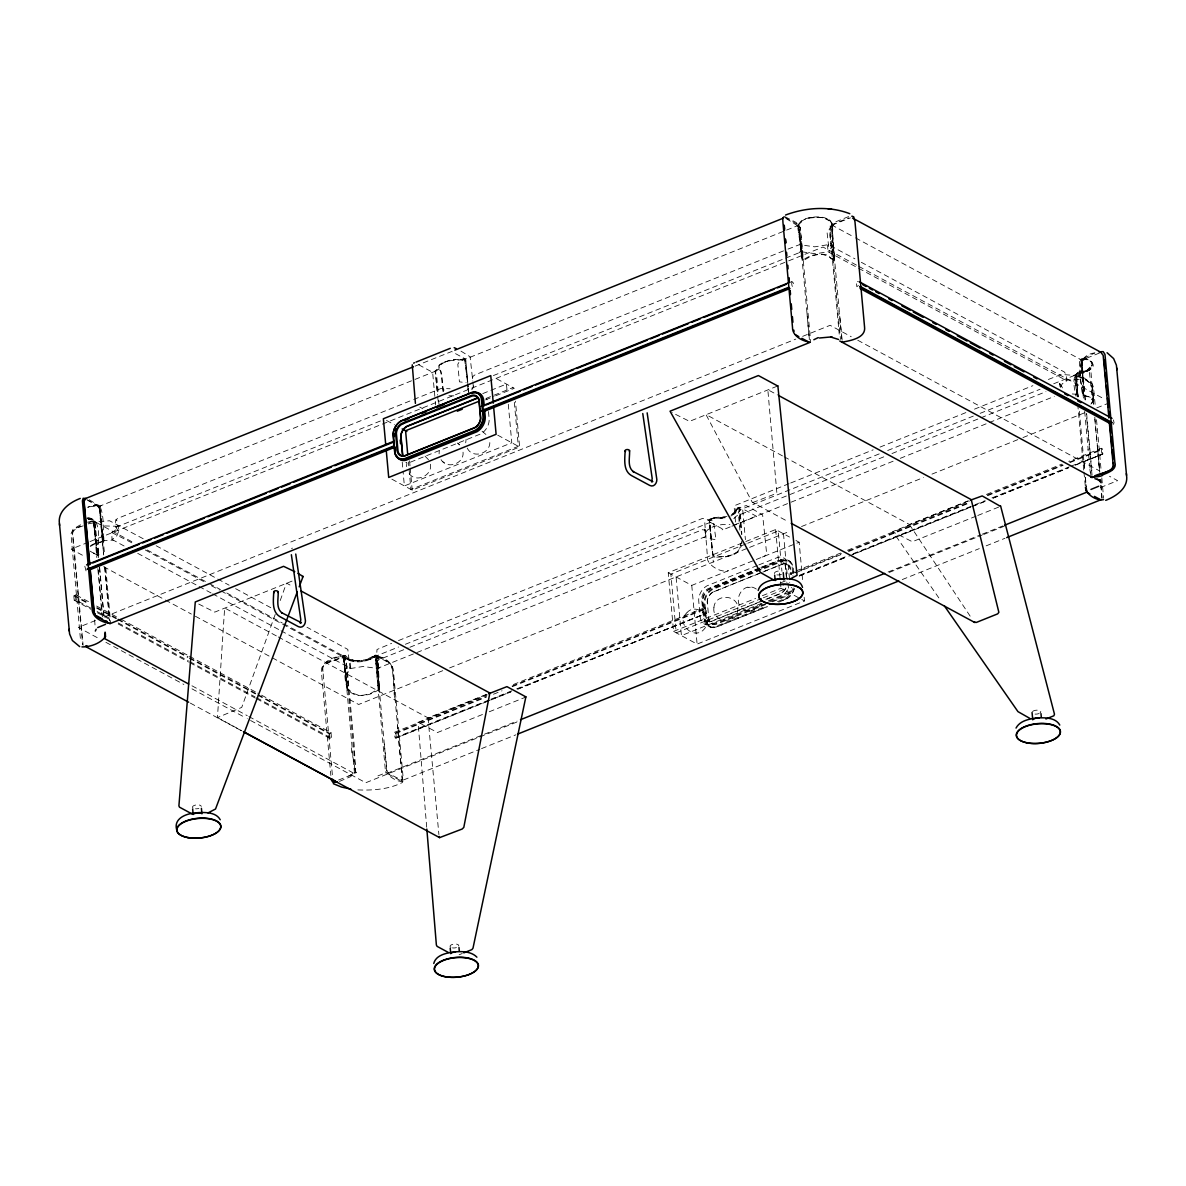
<?xml version="1.0" encoding="UTF-8"?>
<svg xmlns="http://www.w3.org/2000/svg" width="1186" height="1186" viewBox="0 0 1186 1186"><rect width="100%" height="100%" fill="white"/><g stroke="black" fill="none" stroke-linecap="round" stroke-linejoin="round"><path stroke-width="0.75" stroke-dasharray="5 3.75" d="M98.497 551.416C97.652 570.273 94.791 524.553 93.59 523.337L92.434 520.55L88.194 519.26M90.18 546.538L95.236 543.707L103.953 541.32C102.47 529.697 104.902 515.94 99.431 505.384L94.88 505.162A14.054 6.301 -4.9 0 0 89.306 506.585A15.225 6.923 -4.7 0 0 87.631 507.282M103.731 536.902L103.953 541.32M93.457 523.204L97.311 551.757L98.453 555.241L99.075 554.796C96.051 543.247 104.442 519.438 87.127 517.467M376.822 663.374L377.267 661.062L379.12 659.609L408.192 647.927M406.472 466.617L406.902 462.97M465.698 442.823L466.128 439.176M343.125 658.186C346.846 671.039 340.501 692.461 357.772 695.352A11.623 5.189 -5.2 0 0 363.168 695.53L368.802 694.507A16.604 7.412 -5.2 0 0 373.605 692.624L378.734 689.911L376.674 658.764L377.874 656.851L376.926 655.324L375.325 655.161L366.637 659.431M395.842 738.166C397.562 730.858 391.484 732.147 395.842 738.166L510.781 691.987M517.63 689.229L706.337 613.399L706.174 608.774L704.914 607.558L511.062 685.449M831.594 226.808L832.72 225.562M1075.302 465.149L1102.743 454.119L1102.268 448.931L1101.32 448.278L1068.734 461.369M472.399 378.734L472.917 376.392L474.949 374.88L786.303 249.772M118.57 531.536L116.51 536.472L111.988 539.437L111.795 532.544L116.45 529.401L118.17 525.235L118.57 531.536L115.931 527.236L115.472 522.151L115.917 519.839L117.755 518.386L412.016 400.156M735.869 508.675L735.083 511.952L735.869 508.675L739.263 507.267L740.005 508.171L741.858 534.486M736.654 510.039L735.75 512.619L732.444 515.065M833.521 256.072C836.397 275.864 830.778 243.916 833.135 225.414C829.77 216.193 818.384 216.089 810.157 217.587A15.225 6.938 -4.8 0 0 804.36 219.247A14.054 6.33 -5.1 0 0 800.535 221.649L797.526 225.844L802.492 260.06L804.316 260.045L811.298 255.998L818.325 254.486A10.941 4.877 -5.2 0 1 823.425 254.664L828.732 256.502A15.67 6.983 -5.2 0 1 830.882 258.652L833.773 259.793L834.307 255.613L832.261 227.653M99.416 508.231L101.032 505.562M1090.898 404.085L1092.632 402.425A11.623 5.189 -5.2 0 0 1093.047 399.904L1089.786 397.058L1083.011 394.908L1083.915 390.446L1081.81 362.486L1082.729 360.292C1084.656 355.711 1099.229 364.428 1090.468 369.395A15.848 7.072 -5.2 0 1 1085.931 371.87L1076.769 374.895L1078 396.999M88.461 601.643L75.43 594.616L73.814 595.832L74.214 600.205L75.934 600.086L90.581 608.003M331.013 732.711L329.411 733.941L330.227 738.567L331.517 738.196L331.013 732.711L257.762 693.128M473.451 385.895L473.021 387.881A19.391 8.658 -5.2 0 1 471.731 389.72M281.067 630.804L350.804 668.489L363.168 666.458L377.281 668.459L705.952 536.398L705.803 532.351A19.391 8.658 -5.2 0 1 707.983 529.638L712.86 526.821L719.576 524.983A19.391 8.658 -5.2 0 1 725.639 524.375L729.909 524.479M379.372 686.116L377.874 656.851L378.734 689.911M87.364 517.808L92.212 519.157L93.902 520.832L97.504 548.718M322.963 671.543C320.324 661.744 334.66 661.595 340.085 658.186C343.584 659.698 342.398 654.02 344.577 657.8C353.71 664.442 367.467 662.307 376.244 655.962L398.585 647.007M442.274 362.872L438.968 365.303L437.782 369.054L435.099 370.833L437.441 395.042M801.929 256.369L802.492 260.06L798.119 225.548L800.253 222.034L804.182 219.618A15.848 7.072 -5.2 0 1 810.112 217.898L819.734 217.29L825.738 218.254M437.382 391.795L435.47 370.803L438.331 368.92L439.517 365.184L442.689 362.812L449.954 360.203L455.691 359.566M439.265 450.873L439.087 453.838M1101.809 498.224L1100.816 485.519M90.596 545.634L91.841 544.848A16.604 7.412 -5.2 0 1 96.57 542.921L103.375 541.29L99.328 508.913L97.771 505.488L89.113 506.941A15.848 7.072 -5.2 0 0 87.423 507.667M741.828 541.261L738.848 549.948C733.304 557.583 722.57 556.13 714.387 557.079L712.415 553.076L709.184 520.017L713.587 517.63L727.003 516.503M347.854 690.193L343.866 659.001L342.28 657.415L343.807 655.221L346.371 656.258L348.254 658.764L347.72 657.963M377.326 658.141L377.37 657.978M832.127 231.952L832.794 225.236L831.801 223.472M1060.328 387.437L1062.3 383.76L1066.837 380.78L1066.155 374.435L1064.287 371.959L861.347 262.314M832.246 227.786L832.765 225.043L826.479 218.595M1091.328 403.181L1092.009 402.38A10.941 4.877 -5.2 0 0 1092.395 400.008L1089.267 397.295A15.67 6.983 -5.2 0 0 1085.027 395.976L1082.418 394.923L1080.402 379.209L1079.349 362.16L1081.232 358.973L1086.035 359.328L1090.987 361.774L1092.084 364.532L1089.563 368.594A14.766 6.33 -6 0 1 1085.249 370.921C1070.306 370.358 1073.641 385.391 1075.895 396.02M1093.418 403.892L1090.675 368.016L1089.786 369.691L1091.016 367.838L1088.763 370.581L1089.534 369.913L1083.307 372.864L1084.315 372.582C1069.935 371.5 1076.888 387.644 1077.036 396.317M377.815 657.163L376.229 655.398L374.465 656.229A14.054 6.167 -5.5 0 1 370.566 658.571A15.225 6.642 -5.6 0 1 364.799 660.261C357.668 661.284 348.135 662.055 343.451 655.532M275.226 614.422L241.736 707.405L217.453 717.589L224.643 607.973L276.709 636.096M280.237 600.516L286.478 583.127L292.986 586.64M830.23 225.77L830.215 235.258L839.214 334.126M1081.113 361.33L1081.113 370.833M733.823 518.682L736.298 516.103L885.127 456.299M355.756 773.183L354.125 744.497L346.861 665.85L345.185 657.044M736.743 509.832L739.011 507.919L746.276 505.532L762.613 514.828L766.527 552.454L765.444 555.611L762.42 557.049M357.861 789.906C372.908 790.543 388.86 789.357 402.454 782.478L403.062 776.771L393.485 671.587C393.485 661.907 378.779 651.811 370.862 659.194A15.848 7.057 -5.2 0 1 364.947 660.913L351.086 661.151L351.842 661.284L346.594 658.66L347.201 659.49C340.456 651.633 319.657 661.388 321.436 672.077L330.85 775.481M326.417 662.203C332.006 660.142 339.567 653.916 345.289 657.889L355.652 771.834L350.641 776.637L339.448 781.411M760.938 603.926L757.335 608.492L751.316 610.894M1082.062 360.722L1083.485 390.268L1082.418 394.923M858.442 285.485L856.826 286.716L856.322 281.23L858.234 281.764M735.409 511.225L731.599 514.665M831.949 224.273C826.746 235.065 833.135 248.437 832.735 260.016M1077.926 372.819L1075.717 374.554L1075.287 377.697L1076.606 393.915M345.615 675.812L350.166 669.186L347.809 649.394L306.966 627.246M831.846 225.636L827.102 232.693L829.325 252.44M833.195 244.42L828.658 251.595M709.184 520.017L713.705 517.719M735.809 524.775L736.699 524.049M797.615 225.37L804.716 219.336M426.693 827.22L418.065 722.348L486.986 694.447M686.842 612.791C674.908 623.94 695.293 641.537 704.78 628.387C714.787 616.957 695.633 602.295 687.035 612.613M1082.447 360.929L1087.251 357.89M832.513 225.874L835.255 223.739L850.495 217.853M444.913 361.774L452.859 359.818L464.868 358.987L467.551 379.891M1094.886 352.865C1074.042 355.578 1080.372 378.556 1083.055 393.322M381.595 657.711L376.837 656.273L375.339 657.474L385.598 772.99M1075.658 375.458L1077.852 375.058L1082.284 376.644L1092.187 383.73L1093.522 387.437L1095.271 406.057M1074.575 374.984L1075.717 374.554M401.105 780.937L402.395 779.232L392.166 666.888L390.209 663.508L376.273 655.977L386.962 773.376L401.105 780.937L479.856 749.3M722.096 529.845L722.837 529.356M436.181 370.892L438.85 369.172L439.309 366.682C444.676 358.928 455.424 360.826 463.459 359.64M1083.796 358.231L1094.426 353.161M378.067 655.25L376.451 657.933L377.015 649.498L391.617 643.331M1113.061 424.558L1114.084 422.853L1113.209 418.969M731.999 514.68L735.172 512.367L736.358 508.616L739.263 507.267L741.458 534.249M402.988 781.589C396.584 781.782 389.319 776.86 385.717 771.523M97.934 555.152L90.566 552.039M382.589 774.058L374.568 777.201M799.186 252.707L800.935 250.765L800.758 244.687M379.624 667.525L377.874 669.453L378.052 675.546M143.195 538.74L109.572 520.773L94.331 521.973L95.681 540.757L113.293 540.149M786.822 598.619L779.054 601.836M80.544 524.775L73.117 529.089L70.952 534.056L80.692 641.908M730.858 516.058L735.883 512.841L736.936 508.883L739.679 507.652M98.394 506.704L438.805 369.839L440.569 370.388L442.052 376.718L443.653 394.33M348.654 776.029C361.849 772.071 348.61 753.362 351.871 744.689M377.118 657.815C399.949 659.505 391.395 685.33 395.086 700.348M1076.844 376.659C1087.903 377.608 1095.76 387.407 1092.958 398.807M415.115 366.118L451.644 351.545L465.579 359.076L468.055 386.325M809.326 338.84L798.979 225.118L459.412 361.552L457.811 364.235L459.412 381.848L466.142 382.648M80.752 526.08L74.11 528.823L72.242 532.203L82.649 644.754M88.713 522.878L93.486 520.965L134.255 542.995M841.763 338.573L831.416 224.851L848.924 217.824M83.183 525.843C78.484 527.429 70.567 529.757 73.028 536.487L83.124 645.243M413.721 399.474L441.088 388.474L450.102 388.756M788.008 249.075L799.408 244.687L814.767 246.821L828.362 244.642L854.913 258.83M115.931 527.236L381.255 420.63M493.406 375.562L801.528 251.758L815.642 253.774L828.021 251.743L857.063 267.428M88.327 542.239L71.175 549.133L84.162 556.16M90.047 541.557L786.955 261.528M788.675 260.846L823.01 247.044L857.122 265.471M482.761 393.589L506.452 384.071L507.282 393.248M485.904 398.481L512.989 387.6M485.519 399.875L493.984 396.465M495.674 395.798L514.294 388.311L493.939 377.311M391.884 479.174L412.224 490.159L519.631 447.003L515.45 401.15M95.458 620.5L78.291 627.409L99.402 638.809M104.042 617.061L795.791 339.107M802.67 336.35L830.126 325.305L851.237 336.72M292.082 581.096L214.74 612.124L197.232 603.303M777.171 386.191L689.54 421.356L671.973 412.55M338.618 780.032L354.525 773.643L343.836 656.243L324.742 663.908L322.592 667.303L332.806 779.662M855.506 237.867L1081.78 360.129L1100.875 352.464M398.496 640.573L702.497 518.43L713.483 521.069L715.944 539.778L703.476 537.391M789.001 483.666L734.935 505.488L734.193 507.564L735.794 525.176M790.721 482.984L873.148 449.85M880.027 447.092L967.613 411.898M974.492 409.14L1032.887 385.672M1048.35 379.461L1061.144 374.45L1074.931 375.413L1076.191 376.777M712.386 518.623L706.115 521.203L704.78 522.893L707.686 560.044C710.34 566.804 721.192 572.601 728.189 570.807M405.375 644.28L713.483 521.069M879.211 453.897L740.642 509.565L738.3 512.545L739.901 530.142M887.706 450.487L973.306 416.093M980.14 413.336L1040.063 389.26M1053.702 383.775L1076.013 374.82L1090.275 382.693L1091.935 385.895L1093.611 404.293M409.911 647.245L702.453 529.697L705.196 530.186L705.952 536.398M891.976 453.541L979.221 418.495M980.941 417.798L1045.948 391.676M734.223 525.042L894.333 460.717M900.263 458.33L987.567 423.254M989.272 422.557L1054.324 396.42M730.205 526.895L723.608 529.549L709.673 522.018L713.305 561.971M731.851 526.228L756.549 516.31L742.614 508.779L745.416 539.645M804.167 597.27L804.508 600.946L697.101 644.102L673.574 631.397L668.237 572.69L775.644 529.534L789.52 537.036M746.098 543.87L670.846 574.098L676.198 632.805L761.59 598.485M747.788 543.188L778.253 530.943L781.93 571.296M442.763 670.683L358.661 704.484L192.992 614.956M449.627 667.926L748.307 547.917M749.641 547.369L789.505 531.372M801.528 526.54L923.39 477.573M931.974 474.118L1021.235 438.257M1022.955 437.575L1084.745 412.743M1096.768 407.91L1108.777 403.077M668.237 572.69L691.764 585.395L799.156 542.239L802.67 580.769M757.246 565.529L706.975 585.84A13.372 9.933 -61.6 0 0 699.681 594.69A12.972 9.636 -61.6 0 0 698.747 601.213L700.17 616.868A12.972 9.636 -61.6 0 0 702.171 622.19A13.372 9.933 -61.6 0 0 710.518 624.755L762.465 604M758.907 564.877L777.912 557.346A13.372 9.933 -61.6 0 1 786.244 559.911A12.972 9.636 -61.6 0 1 788.245 565.248L789.683 580.903A12.972 9.636 -61.6 0 1 789.728 582.534M759.322 568.005L707.76 588.805A9.888 7.353 -61.6 0 0 702.379 595.342A9.562 7.101 -61.6 0 0 701.652 598.945L703.298 616.972A9.562 7.101 -61.6 0 0 704.603 619.759A9.888 7.353 -61.6 0 0 710.755 621.657L762.331 601.02M760.908 567.368L777.957 560.607A9.888 7.353 -61.6 0 1 784.109 562.505A9.562 7.101 -61.6 0 1 785.414 565.292L786.54 576.841M759.529 568.316L710.888 587.96A13.372 9.933 -61.6 0 0 703.595 596.81A12.972 9.636 -61.6 0 0 702.661 603.333L704.099 618.973A12.972 9.636 -61.6 0 0 706.1 624.31A13.372 9.933 -61.6 0 0 714.432 626.875L766.378 606.12M762.82 566.982L781.826 559.466A13.372 9.933 -61.6 0 1 790.173 562.031A12.972 9.636 -61.6 0 1 792.174 567.368L792.96 576.055M759.811 568.88L708.324 589.635A9.162 6.805 -61.6 0 0 703.342 595.698A8.851 6.567 -61.6 0 0 702.675 599.034L704.291 616.883A8.851 6.567 -61.6 0 0 705.492 619.463A12.794 9.503 -61.6 0 0 707.479 624.859A13.179 9.799 -61.6 0 0 715.692 627.379L767.624 606.639M761.382 568.242L778.357 561.497A9.162 6.805 -61.6 0 1 784.065 563.261A8.851 6.567 -61.6 0 1 785.265 565.841L786.852 582.445M760.804 569.161L712.178 588.805A13.179 9.799 -61.6 0 0 704.988 597.522A12.794 9.503 -61.6 0 0 704.069 603.956L705.507 619.596A9.162 6.805 -61.6 0 0 711.2 621.227L762.687 600.605M764.095 567.827L783.086 560.311A13.179 9.799 -61.6 0 1 791.299 562.846A12.794 9.503 -61.6 0 1 793.034 566.567M761.175 569.829L712.623 589.442A12.616 9.369 -61.6 0 0 705.744 597.803A12.231 9.088 -61.6 0 0 704.825 602.399L706.515 621.064A12.231 9.088 -61.6 0 0 708.175 624.622A12.616 9.369 -61.6 0 0 716.048 627.038L767.905 606.313M764.466 568.509L783.397 561.008A12.616 9.369 -61.6 0 1 791.255 563.439A12.231 9.088 -61.6 0 1 792.93 566.997L793.152 568.494M761.412 572.423L712.949 592.17A9.103 6.76 -61.6 0 0 707.983 598.204A8.806 6.538 -61.6 0 0 707.316 601.51L708.828 619.774A9.355 6.953 -61.6 0 0 710.103 622.502A9.681 7.19 -61.6 0 0 716.136 624.355L767.668 603.733M764.703 571.103L783.309 563.706A9.681 7.19 -61.6 0 1 789.342 565.559A9.355 6.953 -61.6 0 1 790.617 568.287L791.27 574.676M714.046 591.651L782.968 564.032A9.103 6.76 -61.6 0 1 788.631 565.796A8.791 6.538 -61.6 0 1 789.832 568.361L790.484 574.676M278.339 636.986L428.027 717.871L489.862 693.024M784.094 456.758L909.38 524.449L967.791 500.981M968.651 500.907L892.821 531.58L940.157 599.819M394.419 732.311L487.046 695.1M794.264 571.652L790.84 573.031L792.248 574.988M795.984 570.97L840.577 553.047M847.441 550.289L969.229 501.352M986.396 494.458L1061.87 464.126M395.368 732.963L486.29 696.434M512.011 686.086L705.863 608.21M791.788 573.683L841.526 553.684M848.39 550.927L970.178 502.004M987.345 495.111L1062.819 464.779M1069.683 462.021L1102.268 448.931M395.679 733.526L486.601 696.997M493.465 694.24L502.034 690.786M512.337 686.664L706.174 608.774M795.524 572.868L841.838 554.262M848.702 551.505L968.784 503.249M987.656 495.674L1063.13 465.342M1069.994 462.584L1102.595 449.494M394.923 737.796L489.269 699.888M490.974 699.191L514.991 689.54M516.711 688.858L706.337 613.399M780.714 582.815L785.369 580.932M799.913 575.062L846.226 556.456M853.09 553.699L985.181 500.625M992.03 497.868L1069.223 466.854M1070.943 466.172L1102.743 454.119M396.08 737.9L511.018 691.72M517.882 688.962L706.574 613.132M799.364 575.862L845.677 557.242M852.541 554.485L970.904 506.926M972.609 506.244L984.617 501.411M993.201 497.972L1068.675 467.64M1075.539 464.882L1102.98 453.853M799.112 576.129L847.145 556.827M848.865 556.13L970.652 507.193M972.372 506.511L986.1 500.996M992.964 498.239L1068.438 467.907M673.574 631.397L755.601 598.441M762.361 595.713L780.981 588.226L804.508 600.946M763.295 597.803L783.605 589.65L783.101 584.149M765.86 599.33L781.233 593.089A9.162 6.805 -61.6 0 0 786.229 587.026M767.09 599.108L780.937 593.46A9.888 7.353 -61.6 0 0 786.333 586.907M482.45 714.506L437.53 732.503L418.065 722.348M489.284 711.763L525.101 697.368M976.078 516.177L912.316 541.735L892.85 531.832M977.783 515.48L999.961 506.57M761.753 603.348L681.416 635.622L676.079 576.93M768.513 600.635L788.823 592.466L787.489 577.79M768.839 601.435L781.455 596.261A13.372 9.933 -61.6 0 0 788.749 587.411M765.652 603.718L715.81 623.658A9.103 6.76 -61.6 0 1 710.147 621.909A8.791 6.538 -61.6 0 1 708.946 619.344L708.768 618.158M770.47 601.776L785.829 595.535A9.103 6.76 -61.6 0 0 790.795 589.501A8.791 6.538 -61.6 0 0 791.358 587.307M772.427 601.821L786.274 596.173A9.681 7.19 -61.6 0 0 791.536 589.768A9.355 6.953 -61.6 0 0 791.907 588.612M777.542 601.628L785.369 598.381A13.372 9.933 -61.6 0 0 792.663 589.531A12.972 9.636 -61.6 0 0 793.167 587.93M778.787 602.147L786.585 598.9A13.179 9.799 -61.6 0 0 793.79 590.183M386.962 773.376L482.821 734.846M484.54 734.164L517.066 721.088M888.106 572.008L980.555 534.856M982.275 534.174L1002.807 525.917M516.829 722.052L365.777 782.745L247.207 718.686M889.322 572.393L982.008 535.138M983.728 534.456L1004.334 526.184M1100.46 487.55L1117.612 480.656L1109.503 476.268M481.56 748.603L515.806 734.846M902.25 579.569L979.295 548.614M986.144 545.856L1004.972 538.296M459.13 954.76L462.243 953.5M828.362 244.642L827.561 245.517L828.021 251.743M111.795 532.544L134.048 543.929M88.075 523.886L93.071 522.982M713.142 518.267L709.569 520.387L712.771 553.313L714.609 557.331C722.986 556.501 733.852 557.716 739.486 549.978L739.871 547.532L741.235 546.642L739.945 541.765M798.119 225.548L801.425 255.894M1082.848 371.692L1081.054 372.152L1087.488 369.721L1089.904 367.186L1089.489 372.715L1092.395 400.008M1077.036 376.259L1076.028 376.333M375.325 655.161L374.272 655.458M118.274 526.302L101.018 525.843M848.627 216.578L835.3 221.975L830.348 227.312L840.474 339.478M87.438 522.196L91.322 521.321L94.539 522.033L96.185 530.691M833.654 259.526C830.408 258.933 828.228 253.789 823.721 254.382A11.623 5.189 -5.2 0 0 818.325 254.204L812.707 255.212A16.589 7.412 -5.2 0 0 807.888 257.11L802.774 259.808M378.868 685.567L379.016 689.659L377.178 689.674L370.195 693.721L363.168 695.233A10.941 4.877 -5.2 0 1 358.068 695.055L352.776 693.217A15.67 6.983 -5.2 0 1 350.611 691.067L347.72 689.941L347.276 685.849M1059.632 386.176L1061.603 386.102L1062.419 387.896M435.277 372.019L436.077 371.826M756.297 589.042C741.591 579.317 729.909 605.794 746.157 610.39M714.476 518.134L709.865 519.083M375.992 655.043L370.21 658.23A14.766 6.33 -6 0 1 364.591 659.876C357.935 660.735 348.669 661.832 344.37 655.413L345.319 655.606M797.185 225.844L799.156 227.075M464.868 358.987L458.404 359.803M724.587 517.274L719.042 517.911M725.476 517.674L719.027 518.371M103.063 540.949L99.861 508.69L98.082 505.103M1081.676 358.735L1088.096 359.714L1091.995 362.13M750.338 587.278L747.981 587.441M745.609 610.241L750.145 610.983M749.567 611.027L751.939 610.849M722.6 518.134L716.285 518.223M376.926 655.324L375.384 656.659L378.082 689.451M713.779 518.193L716.981 518.163M98.527 505.117L89.662 506.644A14.766 6.819 -4.4 0 0 88.075 507.326M448.901 395.753L453.185 395.842A19.391 8.658 -5.2 0 0 457.292 395.531M752.769 502.538L775.436 493.806L776.815 492.338L767.831 389.705L777.601 394.982M739.619 507.801L738.789 507.741L740.257 527.251M1072.277 393.96L1077.792 394.375M351.575 659.979L354.021 660.394L347.498 657.726M442.334 388.163L444.127 390.09M1083.559 394.582L1082.299 390.505M785.74 563.973L786.689 564.492L783.457 562.624M708.398 621.286L709.198 621.449L707.627 620.797L710.74 622.546M711.659 627.483L707.998 626.015M88.416 518.638L92.805 520.091M785.147 216.786L796.058 222.405L800.268 227.519L810.646 341.568M86.86 518.149L92.538 520.446L95.132 522.715M375.265 660.424L377.267 661.062M343.184 655.532L345.393 657.074L346.253 661.669L348.773 689.718M482.079 431.23L488.009 436.226M1065.517 380.069L1083.129 379.476L1081.528 361.863L1080.046 359.195M93.902 520.832L96.229 522.433M380.513 657.207L382.144 657.963M376.244 655.962L377.311 657.415M786.096 218.55L798.4 226.2M89.321 499.78L97.282 504.762L100.217 508.809L104.531 553.892M831.416 224.851L854.172 237.141M785.043 217.587L798.979 225.118M858.738 266.361L1104.003 398.881M858.649 268.288L1066.837 380.78M857.745 340.234L1099.748 471.005M782.478 455.884L705.996 414.551L752.265 502.271L788.438 521.81M460.983 351.13L470.086 356.764L472.784 381.032M795.954 540.505L799.156 542.239M788.275 560.326L790.425 561.927M418.702 364.784L432.638 372.315L435.114 399.563M497.69 435.158L519.631 447.003M386.532 420.467L394.464 424.766M86.845 499.588L99.698 506.852L102.07 524.894M87.853 500.448L91.426 502.375M156.167 545.753L216.163 578.175M217.794 579.05L229.135 585.187M235.629 588.686L271.298 607.958M147.123 549.948L207.476 582.563M209.107 583.438L220.492 589.59M226.793 593L282.327 623.006M283.691 623.732L343.836 656.243M145.315 550.007L204.911 582.207M211.345 585.691L219.41 590.05M221.011 590.91L348.254 659.668L350.107 662.144L350.804 668.489M111.988 539.437L124.886 546.42M137.724 553.358L198.003 585.914M199.115 586.521L211.034 592.956M212.665 593.845L279.792 630.122M103.656 566.686L163.757 599.167M165.373 600.042L191.361 614.081M96.6 606.046L119.386 618.366M121.016 619.24L187.759 655.309M189.389 656.184L256.132 692.253M74.169 595.268L88.817 603.185M96.956 607.573L116.495 618.128M118.111 619.018L188.114 656.836M189.745 657.726L256.487 693.78M258.118 694.67L329.752 733.363M73.814 595.832L88.476 603.748M96.615 608.151L116.139 618.707M117.77 619.581L187.773 657.415M189.404 658.289L256.146 694.359M257.777 695.233L329.411 733.941M97.089 611.531L111.751 619.448M118.259 622.961L188.263 660.78M189.879 661.669L255.005 696.849M256.636 697.724L331.517 738.196M74.214 600.205L90.922 609.263M97.43 612.777L110.446 619.818M118.17 623.955L188.589 662.04M189.804 662.663L255.331 698.109M256.547 698.717L330.227 738.567M191.954 685.79L247.222 715.662M248.852 716.537L354.525 773.643M105.91 642.323L183.86 684.455M191.984 688.844L245.591 717.797M217.453 717.589L241.781 730.739M190.323 703.105L242.344 731.213M419.8 407.095L422.898 408.814M355.652 771.834L356.675 772.679M441.059 459.664C447.448 470.205 465.431 463.148 462.866 451.065M94.984 504.302L98.675 507.341M90.21 551.179L92.226 552.439A15.67 6.983 -5.2 0 0 96.466 553.743L99.075 554.796M425.018 456.121L428.783 460.02M459.397 444.468L457.618 443.06L460.969 446.336M442.63 461.532L444.409 462.94M342.532 655.532L344.014 658.2M86.044 570.896L84.829 566.211M349.485 667.777L350.166 668.637M1061.603 386.102L1059.721 383.627L1060.24 388.682M115.917 519.839L116.969 520.862M464.571 358.987L467.625 382.915M829.266 219.84L831.594 223.235M830.067 220.64L821.483 217.349L810.349 217.72A14.766 6.819 -4.4 0 0 804.731 219.336M409.17 473.644C416.82 484.007 434.921 474.044 429.717 461.962M798.222 224.614L800.179 227.712L803.411 260.268M800.239 244.879L801.528 251.758M1091.609 361.745L1092.706 364.606L1090.097 368.846A15.225 6.642 -5.7 0 1 1085.679 371.262M909.38 524.449L971.794 618.632M1081.232 358.973L1082.744 387.259M467.225 448.086C472.992 459.946 492.724 452.755 489.462 439.932M342.339 657.103L343.48 658.408L346.312 683.166M705.196 530.186L704.81 529.089L705.374 534.337M99.431 505.384L103.582 553.966M443.015 391.513L440.777 371.07M1089.89 469.315L1090.379 472.873M1091.076 476.876L1087.962 449.227M465.713 359.788L468.188 386.592M438.494 400.305L439.146 405.419M94.91 522.225L98.646 556.619M437.649 396.747L438.524 403.536M1085.279 485.815L1083.915 471.865M1092.069 475.304L1086.302 414.092M842.134 340.263L839.48 313.282M343.866 659.001L346.801 689.022M93.931 523.945L97.193 557.539M1086.613 489.655L1085.368 477.246M799.067 227.756L801.944 257.881M99.328 508.913L103.671 555.048M1098.162 455.142L1099.763 471.702M436.833 377.474L438.197 391.691M1084.048 462.911L1084.716 470.071L1079.008 407.599M1083.737 470.041L1077.955 406.65M428.027 717.871L438.909 834.603M384.308 744.067L387.14 771.508L389.675 774.147L401.357 779.958L402.143 778.935L397.399 725.55M1101.32 448.278L1101.824 453.764M1096.516 419.711L1100.993 468.855M1101.809 477.899L1102.298 483.325M1102.624 486.942L1103.603 498.224M1094.782 417.161L1099.807 472.325M1100.979 485.207L1102.15 498.076M1094.841 419.192L1099.555 471.331M1081.78 360.129L1085.62 402.321M1086.613 413.321L1092.128 473.866M1084.997 399.815L1081.81 362.486M1082.848 393.129L1083.707 400.542M1084.686 411.364L1088.17 449.553M1076.013 374.82L1078.015 396.821M1085.368 477.543L1086.198 486.705M793.271 568.109L793.79 575.418M783.486 533.774L787.326 575.966M775.644 529.534L780.981 588.226M704.914 607.558L705.403 613.043M691.764 585.395L697.101 644.102M514.324 402.276L518.326 446.307L410.919 489.462L408.414 461.947M508.29 404.248L511.789 442.778L404.382 485.934L403.047 471.257M488.484 411.542L489.121 418.495A12.972 9.636 -61.6 0 1 488.187 425.003A13.372 9.933 -61.6 0 1 480.893 433.854L409.956 462.362A13.372 9.933 -61.6 0 1 405.864 462.451M472.932 382.722L473.555 389.423M468.218 388.133L468.559 391.765M435.292 401.372L435.618 405.004M409.555 460.82L410.06 466.32M410.223 468.159L412.224 490.159M402.217 462.08L402.884 469.419M105.836 568.287L110.594 622.858M104.753 566.804L109.586 620.011M104.798 567.516L109.527 620.945M99.639 567.427L104.22 618.306M98.112 552.706L98.601 558.102M99.431 567.13L104.012 618.114M98.334 570.036L102.574 616.883M93.486 520.965L96.822 557.642M97.815 568.657L101.996 614.511M75.43 594.616L75.934 600.086M1078.015 396.524L1076.414 377.608M834.41 257.614L831.86 227.43M806.984 313.193L809.267 339.789M379.283 688.755L376.674 658.764M1077.214 393.945L1076.265 374.687L1080.075 372.715A14.054 6.182 -5.6 0 0 1085.65 371.248M94.658 619.967L95.117 626.608M709.702 524.924L710.903 539.037M467.729 384.664L468.114 391.647M833.476 244.183L833.936 252.811M468.277 388.341L468.559 393.604M707.241 603.096L707.197 601.806A9.355 6.953 -61.6 0 1 707.894 598.278A9.681 7.19 -61.6 0 1 713.171 591.888M486.438 398.615A12.972 9.636 -61.6 0 1 487.031 399.875M794.279 588.597A12.794 9.503 -61.6 0 1 786.792 598.663M794.175 588.745A12.231 9.088 -61.6 0 1 793.701 590.257M1032.517 711.541A4.388 1.957 -5.2 0 1 1038.699 710.295A4.388 1.957 -5.2 0 1 1039.989 713.023M1039.01 713.527A4.388 1.957 -5.2 0 1 1035.082 714.105M450.902 947.406A4.388 1.957 -5.2 0 1 453.393 944.16A4.388 1.957 -5.2 0 1 458.76 945.968M456.432 947.584A4.388 1.957 -5.2 0 1 452.459 947.881M781.455 574.365A4.388 1.957 -5.2 0 1 776.904 574.869M774.562 573.594A4.388 1.957 -5.2 0 1 776.578 571.459A4.388 1.957 -5.2 0 1 781.441 571.192M198.877 808.422A4.388 1.957 -5.2 0 1 195.527 808.778M192.992 808.007A4.388 1.957 -5.2 0 1 195.838 804.983A4.388 1.957 -5.2 0 1 201.249 806.48M291.489 548.436A2.224 0.845 -8.2 0 1 292.557 548.154M791.759 281.542C791.27 291.637 796.443 283.884 791.759 281.542M713.913 607.662C711.778 622.798 736.862 625.259 737.811 609.989C739.945 594.853 714.861 592.407 713.913 607.662M1059.987 384.813L1059.721 383.627L1059.987 384.813"/><path stroke-width="1.5" d="M273.729 592.096C273.477 600.101 271.505 611.754 279.955 616.69L298.368 626.638C303.053 629.025 306.433 623.139 305.202 619.062L295.744 554.04M278.147 591.858C278.591 598.574 275.493 608.359 282.268 613.088L281.586 612.658L301.377 622.754L300.191 623.139L300.799 619.655L291.371 554.737M625.126 450.902C624.874 458.908 622.917 470.56 631.352 475.497L649.765 485.445C654.45 487.831 657.83 481.946 656.599 477.854L647.156 412.847M629.558 450.65C629.988 457.381 626.905 467.165 633.68 471.895L632.983 471.465L652.774 481.56L651.603 481.946L652.196 478.462L642.768 413.543M294.751 571.667L283.587 566.33L195.275 601.969L178.908 805.857L179.486 807.162L192.295 814.085M433.765 963.492C436.048 954.374 447.937 952.773 455.78 951.706M758.21 590.465C760.493 581.362 772.382 579.761 780.225 578.679M95.325 631.056L96.185 629.203M488.691 693.766L506.941 686.635L525.872 696.864L472.992 948.192L471.88 949.615L463.8 952.877M297.241 591.977L215.526 809.015L207.98 812.944M299.198 586.818L303.082 576.47L297.953 573.401M104.857 637.608L105.109 632.123M1103.573 499.632C1097.435 501.263 1085.887 494.844 1085.442 487.283M105.332 632.983L105.495 636.674C100.425 643.449 90.166 647.111 81.938 646.904M1016.031 728.071C1020.049 720.391 1029.997 718.82 1037.78 717.856M777.645 385.954L758.388 375.547L670.046 411.201L760.478 572.541L773.895 580.087M1000.421 506.333L982.201 495.926L970.356 500.225M303.082 576.47L302.326 576.989M525.872 696.864L525.101 697.368M193.496 814.056L196.832 812.766M1033.05 719.383L1035.645 718.212M413.425 366.785L85.095 498.713L83.791 500.418L89.647 564.773M97.682 627.587L105.51 624.34M1098.755 486.216L1090.927 489.447M776.341 579.628L775.229 580.532L774.666 575.136M451.421 952.921L454.386 951.928M813.833 339.73L818.207 337.625M110.328 623.436C102.93 622.828 91.885 617.728 92.152 608.774L82.397 500.892L83.153 498.298L86.104 498.446M810.379 342.146C803.026 341.553 792.218 336.216 792.5 327.366L782.923 222.197L782.745 218.046L784.198 216.741M413.588 363.138L414.492 362.738M785.547 215.037C805.843 207.387 829.34 205.815 849.799 213.702M1105.723 500.344C1115.996 496.371 1128.583 488.054 1126.537 475.334L1116.411 365.214L1113.624 358.572L1107.072 352.716M416.049 362.086L450.28 348.328M454.816 350.152L783.131 218.239M403.937 420.63L408.725 418.702M421.49 413.573L426.426 411.601M436.315 407.628L444.542 404.322M479.233 401.165L480.671 417.902A9.355 6.953 -61.6 0 1 479.974 421.415A9.681 7.19 -61.6 0 1 474.696 427.82L404.559 456.002A9.681 7.19 -61.6 0 1 398.526 454.134A9.355 6.953 -61.6 0 1 397.251 451.406L395.62 433.453A9.355 6.953 -61.6 0 1 396.332 429.925A9.681 7.19 -61.6 0 1 401.594 423.521L471.746 395.338A9.681 7.19 -61.6 0 1 477.765 397.206A9.355 6.953 -61.6 0 1 479.04 399.934L479.233 401.165L405.582 430.755L407.747 454.609M457.292 411.216L462.229 409.229M86.578 564.877L393.871 441.236M481.279 406.294L790.054 282.224M92.879 562.92L139.207 544.3M142.631 542.921L151.215 539.482M154.64 538.103L163.223 534.649M166.648 533.285L204.392 518.119M207.817 516.74L266.138 493.302M269.578 491.923L278.147 488.469M281.586 487.09L290.155 483.651M293.594 482.272L331.324 467.106M334.763 465.727L393.085 442.289M485.875 405.019L520.18 391.232M523.604 389.853L532.188 386.399M535.612 385.02L573.357 369.869M576.781 368.49L647.111 340.219M650.551 338.84L659.12 335.401M662.559 334.022L688.28 323.674M691.72 322.296L700.289 318.856M703.728 317.477L774.058 289.221M777.482 287.842L786.066 284.388M86.978 569.25L394.034 445.877M481.664 410.667L788.734 287.279M89.009 569.132L394.345 446.44M481.99 411.231L789.046 287.842M89.958 569.769L393.574 447.774M482.939 411.868L789.995 288.494M809.667 342.517L109.927 623.673L95.977 616.142L94.035 612.762L89.988 568.45M790.039 579.064L797.051 575.314L777.853 385.717M520.491 719.724L884.682 573.387M1004.527 525.235L1086.702 492.22L1089.801 493.88M517.511 734.164L898.825 580.947M1006.677 537.614L1100.845 499.78M1045.904 718.998L1053.88 715.766L1054.473 714.194L1000.584 505.859M80.248 498.431C69.855 502.345 57.491 511.018 59.448 523.708L69.589 633.961L72.376 640.514L79.684 646.607M776.741 579.45L778.831 578.916M471.969 393.292L473.436 392.818A13.372 9.933 -61.6 0 1 481.768 395.383A12.972 9.636 -61.6 0 1 483.769 400.72L484.244 405.938M335.43 781.307L243.96 732.103M85.54 645.999L86.874 645.658M1094.5 476.075C1100.237 472.473 1115.463 472.725 1112.957 462.54L1109.236 421.608M819.378 338.01L830.63 336.987L838.621 339.493M337.328 782.034L333.058 782.478L331.339 780.047M1098.903 351.812L1103.217 351.634L1104.967 354.421L1114.855 462.214C1117.256 469.775 1108.317 472.428 1103.099 474.726C1101.972 477.498 1087.488 476.772 1091.683 477.484M1036.386 718.079C1044.199 717.53 1055.392 717.174 1059.78 725.061M839.747 341.019L841.304 341.79M85.407 499.425L84.073 500.818L89.751 564.447M335.475 781.055L333.058 780.299M779.602 578.827C787.148 578.427 800.179 578.131 802.507 587.426M197.588 812.677C205.208 812.262 216.015 812.054 220.225 819.734M455.157 951.839C462.525 951.32 471.405 951.468 476.891 957.176M1085.783 490.233L1086.732 491.271M780.358 578.798L783.294 579.346M1037.913 717.96L1039.351 718.064M831.638 209.166L828.095 208.855M830.63 336.987L832.261 337.135M973.839 621.716L976.286 622.457L997.648 613.874L998.864 612.332L971.215 499.602L779.232 395.857M842.06 342.146C850.184 340.767 866.136 338.069 864.55 326.951L854.987 221.871L853.742 216.83M851.785 216.223L852.912 216.386M350.893 789.135L341.479 787.044L333.325 783.679M104.531 636.437L105.495 636.674M1101.32 352.924L1103.158 355.355L1108.91 417.976M1094.886 478.699L1099.452 480.137L1097.035 479.129M243.397 731.614L439.591 837.627L462.155 829.029L463.8 827.398L489.862 693.024L301.125 591.028M201.027 813.062C191.42 811.773 172.993 816.368 176.625 829.533M335.001 781.292L332.836 779.825M454.164 347.676L456.225 348.625M1091.076 476.876L1091.891 477.276M105.584 620.693L107.081 621.449M852.556 218.076L1101.29 352.479M859.257 281.734L1111.994 418.347M862.845 284.759L866.091 286.508M869.353 288.272L872.614 290.036M875.861 291.786L879.122 293.55M888.892 298.828L892.139 300.592M901.909 305.869L910.047 310.272M913.309 312.022L923.079 317.299M932.848 322.577L936.095 324.341M945.865 329.619L949.126 331.383M957.265 335.771L967.035 341.049M970.281 342.813L980.051 348.091M989.821 353.369L993.067 355.133M1004.468 361.285L1010.976 364.799M1014.238 366.563L1024.007 371.841M1033.777 377.118L1037.024 378.883M1064.702 393.826L1067.963 395.59M1077.733 400.868L1080.98 402.632M860.072 286.375L1112.394 422.72M859.731 286.938L1110.422 422.409M860.087 288.48L1110.778 423.936M842.104 342.25L1092.454 477.528L1111.697 469.775L1113.698 466.469L1113.372 462.614M798.83 336.661L795.406 334.645M801.914 338.336L808.111 341.672M1094.441 496.4L1100.638 499.751M791.166 523.293L974.907 622.576M1029.863 718.39L1017.959 711.63L944.367 605.868M402.173 428.932L406.887 431.467M102.026 618.781L96.941 615.964M104.16 638.365L188.707 684.04M86.267 646.889L188.693 702.231M448.323 952.432L437.1 946.369L436.374 944.975L426.841 829.058M1098.384 479.693L1101.112 482.746L1100.712 479.796M1099.793 480.315L1100.504 481.071M439.591 837.627L439.087 836.427M95.295 614.585L94.228 612.554L90.077 568.05M415.411 403.359L412.254 364.828M402.454 454.401L400.809 436.389A9.562 7.101 -61.6 0 1 401.535 432.786A9.888 7.353 -61.6 0 1 406.931 426.248L477.113 398.051A9.888 7.353 -61.6 0 1 478.166 397.859M793.834 330.123L793.983 331.398M1116.767 368.016L1116.93 369.765M1126.374 473.585L1126.537 475.334M789.001 277.88L789.327 281.482M790.158 290.496L790.484 294.098M59.448 523.708L59.611 525.457M69.055 629.277L69.218 631.026M1103.988 359.625L1104.833 368.816M1105.159 372.493L1106.004 381.699M1106.33 385.376L1107.175 394.567M1107.502 398.244L1108.347 407.435M1108.673 411.112L1109.177 416.642M1109.859 423.995L1110.689 433.186M1111.03 436.863L1111.86 446.055M1112.201 449.731L1113.031 458.938M1086.361 488.543L1086.702 492.22M1040.982 713.646L1041.308 717.322M1032.057 712.46L1032.724 719.828M784.213 226.615L784.539 230.292M785.384 239.483L785.71 243.16M786.555 252.351L786.881 256.028M787.845 265.279L788.053 268.911M788.898 278.102L789.224 281.779M790.069 290.97L790.395 294.647M791.24 303.853L791.744 309.368M792.411 316.721L792.915 322.236M783.249 572.63L783.916 579.998M493.272 403.121L490.767 375.606L383.36 418.762L385.702 444.439M493.613 406.783L496.104 434.298L388.711 477.454L386.206 449.939M484.57 409.422L485.207 416.375A12.972 9.636 -61.6 0 1 484.273 422.883A13.372 9.933 -61.6 0 1 476.98 431.734L406.042 460.242A13.372 9.933 -61.6 0 1 397.695 457.677A12.972 9.636 -61.6 0 1 396.361 455.305M458.982 947.495L459.308 951.172M450.22 948.163L450.724 953.677M400.216 440.065L400.542 443.742M395.22 447.122L395.531 450.591M201.412 808.333L201.916 813.848M192.666 808.985L193.17 814.5M785.488 239.127L785.799 242.507M784.257 225.207L784.569 228.779M394.271 436.685A12.972 9.636 -61.6 0 1 394.375 433.409M395.205 430.177A13.372 9.933 -61.6 0 1 395.857 428.62M403.21 456.373A9.562 7.101 -61.6 0 1 402.766 455.454M403.299 455.676A8.851 6.567 -61.6 0 1 402.603 453.853L400.972 436.018A8.851 6.567 -61.6 0 1 401.639 432.682A9.162 6.805 -61.6 0 1 406.635 426.619L476.668 398.481A9.162 6.805 -61.6 0 1 478.581 398.288M394.078 429.525A13.179 9.799 -61.6 0 1 401.283 420.808L472.176 392.314A13.179 9.799 -61.6 0 1 480.389 394.849A12.794 9.503 -61.6 0 1 482.376 400.112L483.799 415.752A12.794 9.503 -61.6 0 1 482.88 422.172A13.179 9.799 -61.6 0 1 475.69 430.903L404.782 459.382A13.179 9.799 -61.6 0 1 396.569 456.862A12.794 9.503 -61.6 0 1 394.597 451.599L393.174 435.944A12.794 9.503 -61.6 0 1 401.076 421.045L471.82 392.655A12.616 9.369 -61.6 0 1 479.693 395.071A12.231 9.088 -61.6 0 1 481.353 398.644L483.043 417.294A12.231 9.088 -61.6 0 1 482.124 421.905A12.616 9.369 -61.6 0 1 475.245 430.251L404.47 458.685A12.616 9.369 -61.6 0 1 396.613 456.269A12.231 9.088 -61.6 0 1 394.938 452.696L393.248 434.046A12.231 9.088 -61.6 0 1 394.167 429.436M274.159 592.689A2.224 1.245 0.8 0 1 275.686 590.732A2.224 1.245 0.8 0 1 277.984 592.481M629.381 451.288A2.224 1.245 0.8 0 0 628.224 449.642A2.224 1.245 0.8 0 0 625.304 450.265A2.209 1.23 0.8 0 0 625.556 451.495M403.151 423.654L402.039 424.173A9.103 6.76 -61.6 0 0 397.073 430.192A8.791 6.538 -61.6 0 0 396.406 433.513L398.036 451.347A8.791 6.538 -61.6 0 0 399.237 453.912A9.103 6.76 -61.6 0 0 404.9 455.661L474.919 427.523A9.103 6.76 -61.6 0 0 479.885 421.504A8.791 6.538 -61.6 0 0 480.552 418.184L478.922 400.364A8.806 6.538 -61.6 0 0 477.721 397.799A9.103 6.76 -61.6 0 0 472.058 396.035L403.151 423.654M445.432 976.715A22.163 9.888 -5.2 0 0 478.462 965.641A22.163 9.888 -5.2 0 0 445.21 959.548A22.163 9.888 -5.2 0 0 445.432 976.715A21.985 9.814 -5.2 0 0 478.299 965.804A21.985 9.814 -5.2 0 0 445.313 959.77A21.985 9.814 -5.2 0 0 445.536 976.804M1027.432 742.866A22.163 9.888 -5.2 0 0 1060.462 731.792A22.163 9.888 -5.2 0 0 1027.209 725.699A22.163 9.888 -5.2 0 0 1027.432 742.866M1027.536 742.955A21.985 9.814 -5.2 0 0 1060.299 731.955A21.985 9.814 -5.2 0 0 1027.313 725.921A21.985 9.814 -5.2 0 0 1027.536 742.955M187.877 837.553A22.163 9.888 -5.2 0 0 220.907 826.464A22.163 9.888 -5.2 0 0 187.655 820.371A22.163 9.888 -5.2 0 0 187.877 837.553A21.985 9.814 -5.2 0 0 220.744 826.642A21.985 9.814 -5.2 0 0 187.759 820.593A21.985 9.814 -5.2 0 0 187.981 837.627M769.877 603.704A22.163 9.888 -5.2 0 0 802.907 592.615A22.163 9.888 -5.2 0 0 769.655 586.521A22.163 9.888 -5.2 0 0 769.877 603.704M769.981 603.778A21.985 9.814 -5.2 0 0 802.744 592.792A21.985 9.814 -5.2 0 0 769.758 586.744A21.985 9.814 -5.2 0 0 769.981 603.778"/></g></svg>
